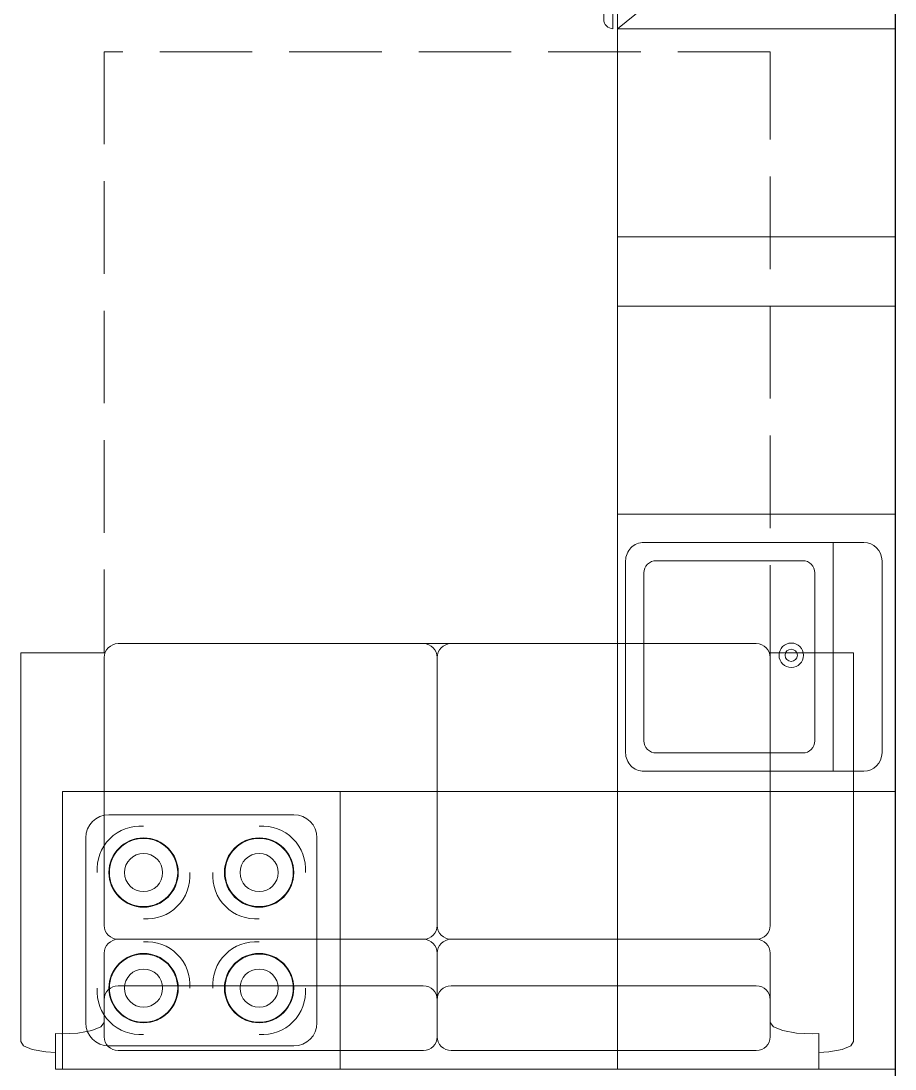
# Model space of a CAD drawing. Header units: millimetres. Extents: x 0 to 145404, y 0 to 194550.
# Drawn here: x 117435 to 119325, y 58866 to 61133 of the extents above; entities that cross this region are included whole.
import ezdxf

# ---------------------------------------------------------------- set-up
doc = ezdxf.new("R2010")
doc.units = ezdxf.units.MM
doc.linetypes.add('секция_тип 7 (18 уч)$0$GOST2.303 4', pattern=[7, 5, -2, 0])
doc.layers.add('АР - мебель', color=7, linetype='Continuous', lineweight=9, true_color=0x787878)
for name, color, linetype, lineweight in [('АР - Монолит', 56, 'Continuous', 30), ('АР - Обор. - Холодильник', 42, 'Continuous', 9), ('АР - Оборуд', 252, 'Continuous', 0)]:
    doc.layers.add(name, color=color, linetype=linetype, lineweight=lineweight)

# ---------------------------------------------------------------- blocks, each defined once
blk = doc.blocks.new('КРТД 1800х2000-900 раскладной')
at = {"layer": 'АР - мебель', "linetype": 'ByBlock'}
for p, q in [((-900, 900), (-900, 720)), ((-900, 900), (-100, 900)), ((-100, 900), (-59.9, 900)), ((-50.5, 894.3), (-59.9, 900)), ((-42.4, 875.5), (-50.5, 894.3)), ((-36.9, 846.5), (-42.4, 875.5)), ((-35.6, 825.1), (-36.9, 846.5)), ((-76.2, 811.8), (-77, 825.1)), ((-77, 825.1), (0, 825.1)), ((0, 720.1), (0, 825.1)), ((-77.9, 776.8), (-76.2, 811.8)), ((-83.1, 747), (-77.9, 776.8)), ((-100.4, 720.1), (-91, 727.1)), ((-91, 727.1), (-83.1, 747)), ((-890, 720), (-310.6, 720)), ((-70, 720), (-250.6, 720)), ((0, 720), (0, -720)), ((-920, 690), (-920, -690)), ((-280.6, 690), (-280.6, 30)), ((-280.6, 690), (-280.6, 30)), ((-180, 690), (-180, 30)), ((-40, 30), (-40, 690)), ((-250.6, 0), (-70, 0)), ((-70, 0), (-250.6, 0)), ((-310.6, 0), (-890, 0)), ((-890, 0), (-310.6, 0)), ((-280.6, -30), (-280.6, -690)), ((-280.6, -30), (-280.6, -690)), ((-180, -30), (-180, -690)), ((-40, -690), (-40, -30)), ((-900, -900), (-900, -720)), ((-310.6, -720), (-890, -720)), ((-250.6, -720), (-70, -720)), ((-91, -727.1), (-100.4, -720.1)), ((0, -825.1), (0, -720)), ((-83.1, -747), (-91, -727.1)), ((-77.9, -776.8), (-83.1, -747)), ((-76.2, -811.8), (-77.9, -776.8)), ((-77, -825.1), (-76.2, -811.8)), ((-77, -825.1), (0, -825.1)), ((-36.9, -846.5), (-35.6, -825.1)), ((-42.4, -875.5), (-36.9, -846.5)), ((-50.5, -894.3), (-42.4, -875.5)), ((-900, -900), (-100, -900)), ((-100, -900), (-59.9, -900)), ((-59.9, -900), (-50.5, -894.3))]:
    blk.add_line(p, q, dxfattribs=at)
at = {"layer": 'АР - мебель', "linetype": 'секция_тип 7 (18 уч)$0$GOST2.303 4', "ltscale": 40}
blk.add_lwpolyline([(-890, -720), (-2200, -720), (-2200, 720), (-900, 720)], dxfattribs=at)
at = {"layer": 'АР - мебель', "linetype": 'ByBlock'}
for centre, major_axis, start_param, end_param in [((-890, 690), (21.2, 21.2), 0.785381, 2.356177), ((-310.6, 690), (21.2, 21.2), -0.785416, 0.785381), ((-250.6, 690), (21.2, -21.2), 2.356177, 3.926973), ((-150, 690), (21.2, -21.2), 2.356177, 3.926973), ((-70, 690), (21.2, -21.2), 0.785381, 2.356177), ((-890, 30), (21.2, 21.2), 2.356177, 3.926973), ((-310.6, 30), (21.2, -21.2), 5.49777, 7.068566), ((-250.6, 30), (21.2, 21.2), 2.356177, 3.926973), ((-150, 30), (21.2, 21.2), 2.356177, 3.926973), ((-70, 30), (21.2, -21.2), 5.49777, 7.068566), ((-70, -30), (21.2, 21.2), -0.785416, 0.785381), ((-890, -30), (21.2, 21.2), 0.785381, 2.356177), ((-310.6, -30), (21.2, 21.2), -0.785416, 0.785381), ((-250.6, -30), (21.2, -21.2), 2.356177, 3.926973), ((-150, -30), (21.2, 21.2), 0.785381, 2.356177), ((-890, -690), (21.2, 21.2), 2.356177, 3.926973), ((-310.6, -690), (21.2, 21.2), 3.926973, 5.49777), ((-250.6, -690), (21.2, 21.2), 2.356177, 3.926973), ((-150, -690), (21.2, 21.2), 2.356177, 3.926973), ((-70, -690), (21.2, -21.2), 5.49777, 7.068566)]:
    blk.add_ellipse(centre, major_axis=major_axis, ratio=1, start_param=start_param, end_param=end_param, dxfattribs=at)
blk = doc.blocks.new('k_22')
at = {"ltscale": 600}
for p, q in [((0, 600), (0, 0)), ((600, 600), (0, 600)), ((600, 0), (600, 600)), ((500, 550), (100, 550)), ((50, 500), (50, 100)), ((550, 100), (550, 500)), ((100, 50), (500, 50)), ((0, 0), (600, 0))]:
    blk.add_line(p, q, dxfattribs=at)
for centre in [(175, 425), (425, 425), (175, 175), (425, 175)]:
    blk.add_circle(centre, 75, dxfattribs=at)
for centre, radius, start, end in [((100, 500), 50, 90, 180), ((500, 500), 50, 0, 90), ((167.7, 432.3), 93, 85.4974, 184.5026), ((432.3, 432.3), 93, 355.4974, 94.5026), ((175, 425), 73.8, 0, 180), ((425, 425), 73.8, 0, 180), ((175, 425), 41.3, 0, 180), ((425, 425), 41.3, 0, 180), ((175, 425), 73.8, 180, 0), ((175, 425), 41.3, 180, 0), ((182.3, 417.7), 93, 265.4974, 4.5026), ((417.7, 417.7), 93, 175.4974, 274.5026), ((425, 425), 73.8, 180, 0), ((425, 425), 41.3, 180, 0), ((182.3, 182.3), 93, 355.4974, 94.5026), ((417.7, 182.3), 93, 85.4974, 184.5026), ((175, 175), 73.8, 0, 180), ((425, 175), 73.8, 0, 180), ((175, 175), 41.3, 0, 180), ((425, 175), 41.3, 0, 180), ((167.7, 167.7), 93, 175.4974, 274.5026), ((175, 175), 73.8, 180, 0), ((175, 175), 41.3, 180, 0), ((425, 175), 73.8, 180, 0), ((425, 175), 41.3, 180, 0), ((432.3, 167.7), 93, 265.4974, 4.5026), ((100, 100), 50, 180, 270), ((500, 100), 50, 270, 0)]:
    blk.add_arc(centre, radius, start, end, dxfattribs=at)
blk = doc.blocks.new('М15 600х600')
for p, q in [((-600, 600), (-600, 0)), ((-600, 600), (0, 600)), ((0, 600), (0, 0)), ((-516.4, 571.8), (-100.6, 571.8)), ((-556, 57), (-556, 532.2)), ((-61, 532.2), (-61, 57)), ((-556, 466.2), (-61, 466.2)), ((-490, 426.6), (-127, 426.6)), ((-516.4, 83.4), (-516.4, 400.2)), ((-100.6, 83.4), (-100.6, 400.2)), ((-61, 400.2), (-61, 83.4)), ((-127, 57), (-490, 57)), ((-600, 0), (0, 0)), ((-100.6, 17.4), (-516.4, 17.4))]:
    blk.add_line(p, q)
for centre, major_axis, start_param, end_param in [((-516.4, 532.2), (-28, 28), -0.785398, 0.785398), ((-100.6, 532.2), (28, 28), 5.497787, 7.068583), ((-490, 400.2), (-18.7, 18.7), -0.785398, 0.785398), ((-127, 400.2), (18.7, 18.7), 5.497787, 7.068583), ((-305.2, 375.6), (18.7, 18.7), 5.497787, 11.780972), ((-305.2, 375.6), (9.33, 9.33), 5.497787, 11.780972), ((-490, 83.4), (18.7, 18.7), 2.356194, 3.926991), ((-127, 83.4), (-18.7, 18.7), 2.356194, 3.926991), ((-516.4, 57), (28, 28), 2.356194, 3.926991), ((-100.6, 57), (-28, 28), 2.356194, 3.926991)]:
    blk.add_ellipse(centre, major_axis=major_axis, ratio=1, start_param=start_param, end_param=end_param)
blk = doc.blocks.new('холодильник')
at = {"layer": 'АР - Обор. - Холодильник'}
for p, q in [((0, 300), (0, -300)), ((600, 300), (0, 300)), ((600, -300), (600, 300)), ((610, 300), (610, -300)), ((610, 300), (610, 300)), ((630, -280), (630, 280)), ((0, -300), (600, -300)), ((610, -300), (610, -300))]:
    blk.add_line(p, q, dxfattribs=at)
blk.add_lwpolyline([(600, 300), (229.3, 0), (370.7, 0), (0, -300)], dxfattribs=at)
for centre, start, end in [((610, 280), 0, 90), ((610, -280), 270, 0)]:
    blk.add_arc(centre, 20, start, end, dxfattribs=at)
blk = doc.blocks.new('Квартира 1К 5200 тип 15')
at = {"layer": 'АР - Монолит'}
blk.add_lwpolyline([(0, -8150), (0, -1900), (-200, -1900), (-200, -8150)], close=True, dxfattribs=at)
at = {"layer": 'АР - Оборуд'}
for points in [[(-800, -3380), (-200, -3380), (-200, -2780), (-800, -2780)], [(-800, -3830), (-200, -3830), (-200, -3230), (-800, -3230)], [(-800, -4430), (-200, -4430), (-200, -3830), (-800, -3830)], [(-2000, -5030), (-1400, -5030), (-1400, -4430), (-2000, -4430)], [(-1400, -5030), (-800, -5030), (-800, -4430), (-1400, -4430)], [(-800, -5030), (-200, -5030), (-200, -4430), (-800, -4430)]]:
    blk.add_lwpolyline(points, close=True, dxfattribs=at)
at = {"xscale": -1, "rotation": 89.99999999999905}
blk.add_blockref('КРТД 1800х2000-900 раскладной', (-1190, -5030), dxfattribs=at)
at = {"layer": 'АР - Оборуд', "extrusion": (0, 0, -1), "xscale": -1, "zscale": -1, "rotation": 180}
blk.add_blockref('холодильник', (200, -2480), dxfattribs=at)
at = {"layer": 'АР - Оборуд', "xscale": -1}
for name, p, rotation in [('М15 600х600', (-800, -3830), 270.0000000475355), ('k_22', (-1400, -4430), 90)]:
    blk.add_blockref(name, p, dxfattribs=dict(at, rotation=rotation))
blk = doc.blocks.new('V_Section_3')
blk.add_blockref('Квартира 1К 5200 тип 15', (6250, -34450))

msp = doc.modelspace()

# ---------------------------------------------------------------- block references
msp.add_blockref('V_Section_3', (113275.5, 98346.1, 0))

doc.saveas('drawing.dxf')
